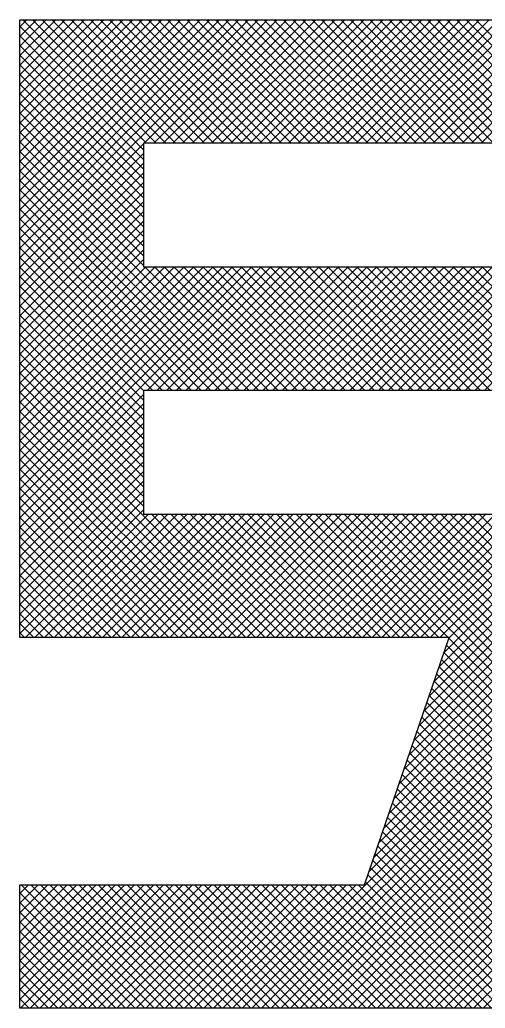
# Model space of a CAD drawing. Extents: x 610887 to 611781, y -400493 to -399849.
# Drawn here: x 611044.63 to 611047.83, y -400438.78 to -400431.99 of the extents above; entities that cross this region are included whole.
import ezdxf

# ---------------------------------------------------------------- set-up
doc = ezdxf.new("R2010")
doc.units = 0
doc.header["$LTSCALE"] = 1000
doc.layers.get('0').update_dxf_attribs({"linetype": 'CONTINUOUS'})
doc.layers.add('9-BOX', color=7, linetype='CONTINUOUS')

# ---------------------------------------------------------------- blocks, each defined once
blk = doc.blocks.new('*X13')
at = {"color": 0}
for p, q in [((237805.665, 346148.2125), (237807.8505, 346150.398)), ((237805.665, 346148.3008), (237807.7622, 346150.398)), ((237805.665, 346148.3892), (237807.6738, 346150.398)), ((237805.665, 346148.4776), (237807.5854, 346150.398)), ((237805.665, 346148.566), (237807.497, 346150.398)), ((237805.665, 346148.6544), (237807.4086, 346150.398)), ((237805.665, 346148.7428), (237807.3202, 346150.398)), ((237805.665, 346148.8312), (237807.2318, 346150.398)), ((237805.665, 346148.9196), (237807.1434, 346150.398)), ((237805.665, 346149.008), (237807.055, 346150.398)), ((237805.665, 346149.0963), (237806.9667, 346150.398)), ((237805.665, 346149.1847), (237806.8783, 346150.398)), ((237805.665, 346149.2731), (237806.7899, 346150.398)), ((237805.665, 346149.3615), (237806.7015, 346150.398)), ((237805.665, 346149.4499), (237806.6131, 346150.398)), ((237805.665, 346149.5383), (237806.5247, 346150.398)), ((237805.665, 346149.6267), (237806.4363, 346150.398)), ((237805.665, 346149.7151), (237806.3479, 346150.398)), ((237805.665, 346149.8035), (237806.2595, 346150.398)), ((237805.665, 346149.8918), (237806.1712, 346150.398)), ((237805.665, 346149.9802), (237806.0828, 346150.398)), ((237805.665, 346150.0686), (237805.9944, 346150.398)), ((237805.665, 346150.157), (237805.906, 346150.398)), ((237805.665, 346150.2454), (237805.8176, 346150.398)), ((237805.665, 346150.3338), (237805.7292, 346150.398)), ((237806.799, 346149.2045), (237805.665, 346150.3385)), ((237806.8279, 346149.264), (237805.6939, 346150.398)), ((237806.9163, 346149.264), (237805.7823, 346150.398)), ((237807.0047, 346149.264), (237805.8707, 346150.398)), ((237807.0931, 346149.264), (237805.9591, 346150.398)), ((237807.1815, 346149.264), (237806.0475, 346150.398)), ((237807.2698, 346149.264), (237806.1358, 346150.398)), ((237807.3582, 346149.264), (237806.2242, 346150.398)), ((237807.4466, 346149.264), (237806.3126, 346150.398)), ((237807.535, 346149.264), (237806.401, 346150.398)), ((237807.6234, 346149.264), (237806.4894, 346150.398)), ((237807.7118, 346149.264), (237806.5778, 346150.398)), ((237807.8002, 346149.264), (237806.6662, 346150.398)), ((237807.8886, 346149.264), (237806.7546, 346150.398)), ((237806.8049, 346149.264), (237807.9389, 346150.398)), ((237807.977, 346149.264), (237806.843, 346150.398)), ((237806.8933, 346149.264), (237808.0273, 346150.398)), ((237808.0653, 346149.264), (237806.9313, 346150.398)), ((237806.9817, 346149.264), (237808.1157, 346150.398)), ((237808.1537, 346149.264), (237807.0197, 346150.398)), ((237807.0701, 346149.264), (237808.2041, 346150.398)), ((237808.2421, 346149.264), (237807.1081, 346150.398)), ((237807.1585, 346149.264), (237808.2925, 346150.398)), ((237808.3305, 346149.264), (237807.1965, 346150.398)), ((237807.2469, 346149.264), (237808.3809, 346150.398)), ((237808.4189, 346149.264), (237807.2849, 346150.398)), ((237807.3353, 346149.264), (237808.4693, 346150.398)), ((237808.5073, 346149.264), (237807.3733, 346150.398)), ((237807.4236, 346149.264), (237808.5576, 346150.398)), ((237808.5957, 346149.264), (237807.4617, 346150.398)), ((237807.512, 346149.264), (237808.646, 346150.398)), ((237808.6841, 346149.264), (237807.5501, 346150.398)), ((237807.6004, 346149.264), (237808.7344, 346150.398)), ((237808.7724, 346149.264), (237807.6384, 346150.398)), ((237807.6888, 346149.264), (237808.8228, 346150.398)), ((237808.8608, 346149.264), (237807.7268, 346150.398)), ((237807.7772, 346149.264), (237808.9112, 346150.398)), ((237808.9492, 346149.264), (237807.8152, 346150.398)), ((237807.8656, 346149.264), (237808.9996, 346150.398)), ((237809.0376, 346149.264), (237807.9036, 346150.398)), ((237807.954, 346149.264), (237809.088, 346150.398)), ((237809.126, 346149.264), (237807.992, 346150.398)), ((237808.0424, 346149.264), (237809.1764, 346150.398)), ((237809.2144, 346149.264), (237808.0804, 346150.398)), ((237808.1308, 346149.264), (237809.2648, 346150.398)), ((237809.3028, 346149.264), (237808.1688, 346150.398)), ((237808.2191, 346149.264), (237809.3531, 346150.398)), ((237809.3912, 346149.264), (237808.2572, 346150.398)), ((237808.3075, 346149.264), (237809.4415, 346150.398)), ((237809.4796, 346149.264), (237808.3456, 346150.398)), ((237808.3959, 346149.264), (237809.5299, 346150.398)), ((237809.5679, 346149.264), (237808.4339, 346150.398)), ((237808.4843, 346149.264), (237809.6183, 346150.398)), ((237809.6563, 346149.264), (237808.5223, 346150.398)), ((237808.5727, 346149.264), (237809.7067, 346150.398)), ((237809.7447, 346149.264), (237808.6107, 346150.398)), ((237808.6611, 346149.264), (237809.7951, 346150.398)), ((237809.8331, 346149.264), (237808.6991, 346150.398)), ((237808.7495, 346149.264), (237809.8835, 346150.398)), ((237809.9215, 346149.264), (237808.7875, 346150.398)), ((237808.8379, 346149.264), (237809.9719, 346150.398)), ((237810.0099, 346149.264), (237808.8759, 346150.398)), ((237808.9262, 346149.264), (237810.0602, 346150.398)), ((237810.0983, 346149.264), (237808.9643, 346150.398)), ((237809.0146, 346149.264), (237810.1486, 346150.398)), ((237810.1867, 346149.264), (237809.0527, 346150.398)), ((237809.103, 346149.264), (237810.237, 346150.398)), ((237810.275, 346149.264), (237809.141, 346150.398)), ((237809.1914, 346149.264), (237810.3254, 346150.398)), ((237810.3634, 346149.264), (237809.2294, 346150.398)), ((237809.2798, 346149.264), (237810.4138, 346150.398)), ((237810.4518, 346149.264), (237809.3178, 346150.398)), ((237809.3682, 346149.264), (237810.5022, 346150.398)), ((237810.5402, 346149.264), (237809.4062, 346150.398)), ((237809.4566, 346149.264), (237810.5906, 346150.398)), ((237810.6286, 346149.264), (237809.4946, 346150.398)), ((237809.545, 346149.264), (237810.679, 346150.398)), ((237810.717, 346149.264), (237809.583, 346150.398)), ((237809.6334, 346149.264), (237810.7674, 346150.398)), ((237810.8054, 346149.264), (237809.6714, 346150.398)), ((237809.7217, 346149.264), (237810.8557, 346150.398)), ((237810.8938, 346149.264), (237809.7598, 346150.398)), ((237809.8101, 346149.264), (237810.9441, 346150.398)), ((237810.9822, 346149.264), (237809.8482, 346150.398)), ((237809.8985, 346149.264), (237811.0325, 346150.398)), ((237806.799, 346149.1161), (237805.665, 346150.2501)), ((237806.799, 346149.0277), (237805.665, 346150.1617)), ((237806.799, 346148.9393), (237805.665, 346150.0733)), ((237806.799, 346148.851), (237805.665, 346149.985)), ((237806.799, 346148.7626), (237805.665, 346149.8966)), ((237806.799, 346148.6742), (237805.665, 346149.8082)), ((237806.799, 346148.5858), (237805.665, 346149.7198)), ((237806.799, 346148.4974), (237805.665, 346149.6314)), ((237806.799, 346148.409), (237805.665, 346149.543)), ((237806.799, 346148.3206), (237805.665, 346149.4546)), ((237806.799, 346148.2322), (237805.665, 346149.3662)), ((237806.799, 346148.1439), (237805.665, 346149.2779)), ((237805.665, 346148.1241), (237806.799, 346149.2581)), ((237807.8585, 346146.996), (237805.665, 346149.1895)), ((237805.665, 346148.0357), (237806.799, 346149.1697)), ((237807.7701, 346146.996), (237805.665, 346149.1011)), ((237805.665, 346147.9473), (237806.799, 346149.0813)), ((237807.6817, 346146.996), (237805.665, 346149.0127)), ((237805.665, 346147.8589), (237806.799, 346148.9929)), ((237807.5933, 346146.996), (237805.665, 346148.9243)), ((237805.665, 346147.7705), (237806.799, 346148.9045)), ((237807.5049, 346146.996), (237805.665, 346148.8359)), ((237805.665, 346147.6821), (237806.799, 346148.8161)), ((237807.4165, 346146.996), (237805.665, 346148.7475)), ((237805.665, 346147.5937), (237806.799, 346148.7277)), ((237807.3281, 346146.996), (237805.665, 346148.6591)), ((237805.665, 346147.5054), (237806.799, 346148.6394)), ((237807.2397, 346146.996), (237805.665, 346148.5707)), ((237805.665, 346147.417), (237806.799, 346148.551)), ((237807.1514, 346146.996), (237805.665, 346148.4824)), ((237805.665, 346147.3286), (237806.799, 346148.4626)), ((237807.063, 346146.996), (237805.665, 346148.394)), ((237805.665, 346147.2402), (237806.799, 346148.3742)), ((237806.9746, 346146.996), (237805.665, 346148.3056)), ((237805.665, 346147.1518), (237806.799, 346148.2858)), ((237806.8862, 346146.996), (237805.665, 346148.2172)), ((237805.665, 346147.0634), (237806.799, 346148.1974)), ((237805.665, 346145.9144), (237807.8806, 346148.13)), ((237805.665, 346146.0028), (237807.7922, 346148.13)), ((237805.665, 346146.0911), (237807.7039, 346148.13)), ((237805.665, 346146.1795), (237807.6155, 346148.13)), ((237805.665, 346146.2679), (237807.5271, 346148.13)), ((237805.665, 346146.3563), (237807.4387, 346148.13)), ((237805.665, 346146.4447), (237807.3503, 346148.13)), ((237805.665, 346146.5331), (237807.2619, 346148.13)), ((237805.665, 346146.6215), (237807.1735, 346148.13)), ((237805.665, 346146.7099), (237807.0851, 346148.13)), ((237805.665, 346146.7982), (237806.9968, 346148.13)), ((237805.665, 346146.8866), (237806.9084, 346148.13)), ((237805.665, 346146.975), (237806.82, 346148.13)), ((237806.799, 346146.9948), (237805.665, 346148.1288)), ((237807.9469, 346146.996), (237806.8129, 346148.13)), ((237806.835, 346146.996), (237807.969, 346148.13)), ((237808.0352, 346146.996), (237806.9012, 346148.13)), ((237806.9234, 346146.996), (237808.0574, 346148.13)), ((237808.1236, 346146.996), (237806.9896, 346148.13)), ((237807.0118, 346146.996), (237808.1458, 346148.13)), ((237808.212, 346146.996), (237807.078, 346148.13)), ((237807.1002, 346146.996), (237808.2342, 346148.13)), ((237808.3004, 346146.996), (237807.1664, 346148.13)), ((237807.1886, 346146.996), (237808.3226, 346148.13)), ((237808.3888, 346146.996), (237807.2548, 346148.13)), ((237807.277, 346146.996), (237808.411, 346148.13)), ((237808.4772, 346146.996), (237807.3432, 346148.13)), ((237807.3654, 346146.996), (237808.4994, 346148.13)), ((237808.5656, 346146.996), (237807.4316, 346148.13)), ((237807.4537, 346146.996), (237808.5877, 346148.13)), ((237808.654, 346146.996), (237807.52, 346148.13)), ((237807.5421, 346146.996), (237808.6761, 346148.13)), ((237808.7423, 346146.996), (237807.6083, 346148.13)), ((237807.6305, 346146.996), (237808.7645, 346148.13)), ((237808.8307, 346146.996), (237807.6967, 346148.13)), ((237807.7189, 346146.996), (237808.8529, 346148.13)), ((237808.9191, 346146.996), (237807.7851, 346148.13)), ((237807.8073, 346146.996), (237808.9413, 346148.13)), ((237809.0075, 346146.996), (237807.8735, 346148.13)), ((237807.8957, 346146.996), (237809.0297, 346148.13)), ((237809.0959, 346146.996), (237807.9619, 346148.13)), ((237807.9841, 346146.996), (237809.1181, 346148.13)), ((237809.1843, 346146.996), (237808.0503, 346148.13)), ((237808.0725, 346146.996), (237809.2065, 346148.13)), ((237809.2727, 346146.996), (237808.1387, 346148.13)), ((237808.1609, 346146.996), (237809.2949, 346148.13)), ((237809.3611, 346146.996), (237808.2271, 346148.13)), ((237808.2492, 346146.996), (237809.3832, 346148.13)), ((237809.4495, 346146.996), (237808.3155, 346148.13)), ((237808.3376, 346146.996), (237809.4716, 346148.13)), ((237809.5378, 346146.996), (237808.4038, 346148.13)), ((237808.426, 346146.996), (237809.56, 346148.13)), ((237809.6262, 346146.996), (237808.4922, 346148.13)), ((237808.5144, 346146.996), (237809.6484, 346148.13)), ((237809.7146, 346146.996), (237808.5806, 346148.13)), ((237808.6028, 346146.996), (237809.7368, 346148.13)), ((237809.803, 346146.996), (237808.669, 346148.13)), ((237808.6912, 346146.996), (237809.8252, 346148.13)), ((237809.8914, 346146.996), (237808.7574, 346148.13)), ((237808.7796, 346146.996), (237809.9136, 346148.13)), ((237809.9798, 346146.996), (237808.8458, 346148.13)), ((237808.868, 346146.996), (237810.002, 346148.13)), ((237810.0682, 346146.996), (237808.9342, 346148.13)), ((237808.9563, 346146.996), (237810.0903, 346148.13)), ((237810.1566, 346146.996), (237809.0226, 346148.13)), ((237809.0447, 346146.996), (237810.1787, 346148.13)), ((237810.245, 346146.996), (237809.111, 346148.13)), ((237809.1331, 346146.996), (237810.2671, 346148.13)), ((237810.3333, 346146.996), (237809.1993, 346148.13)), ((237809.2215, 346146.996), (237810.3555, 346148.13)), ((237810.4217, 346146.996), (237809.2877, 346148.13)), ((237809.3099, 346146.996), (237810.4439, 346148.13)), ((237810.5101, 346146.996), (237809.3761, 346148.13)), ((237809.3983, 346146.996), (237810.5323, 346148.13)), ((237810.5985, 346146.996), (237809.4645, 346148.13)), ((237809.4867, 346146.996), (237810.6207, 346148.13)), ((237810.6869, 346146.996), (237809.5529, 346148.13)), ((237809.5751, 346146.996), (237810.7091, 346148.13)), ((237810.7753, 346146.996), (237809.6413, 346148.13)), ((237809.6635, 346146.996), (237810.7975, 346148.13)), ((237810.8637, 346146.996), (237809.7297, 346148.13)), ((237809.7518, 346146.996), (237810.8858, 346148.13)), ((237810.9521, 346146.996), (237809.8181, 346148.13)), ((237809.8402, 346146.996), (237810.9742, 346148.13)), ((237811.0404, 346146.996), (237809.9064, 346148.13)), ((237809.9286, 346146.996), (237811.0626, 346148.13)), ((237806.799, 346146.9064), (237805.665, 346148.0404)), ((237806.799, 346146.818), (237805.665, 346147.952)), ((237806.799, 346146.7296), (237805.665, 346147.8636)), ((237806.799, 346146.6413), (237805.665, 346147.7753)), ((237806.799, 346146.5529), (237805.665, 346147.6869)), ((237806.799, 346146.4645), (237805.665, 346147.5985)), ((237806.799, 346146.3761), (237805.665, 346147.5101)), ((237806.799, 346146.2877), (237805.665, 346147.4217)), ((237806.799, 346146.1993), (237805.665, 346147.3333)), ((237806.799, 346146.1109), (237805.665, 346147.2449)), ((237806.799, 346146.0225), (237805.665, 346147.1565)), ((237806.799, 346145.9341), (237805.665, 346147.0681)), ((237807.9168, 346144.728), (237805.665, 346146.9798)), ((237805.665, 346145.826), (237806.799, 346146.96)), ((237807.8284, 346144.728), (237805.665, 346146.8914)), ((237805.665, 346145.7376), (237806.799, 346146.8716)), ((237807.74, 346144.728), (237805.665, 346146.803)), ((237805.665, 346145.6492), (237806.799, 346146.7832)), ((237807.6516, 346144.728), (237805.665, 346146.7146)), ((237805.665, 346145.5608), (237806.799, 346146.6948)), ((237807.5632, 346144.728), (237805.665, 346146.6262)), ((237805.665, 346145.4724), (237806.799, 346146.6064)), ((237807.4748, 346144.728), (237805.665, 346146.5378)), ((237805.665, 346145.384), (237806.799, 346146.518)), ((237807.3864, 346144.728), (237805.665, 346146.4494)), ((237805.665, 346145.2956), (237806.799, 346146.4296)), ((237807.298, 346144.728), (237805.665, 346146.361)), ((237805.665, 346145.2073), (237806.799, 346146.3413)), ((237807.2097, 346144.728), (237805.665, 346146.2727)), ((237805.665, 346145.1189), (237806.799, 346146.2529)), ((237807.1213, 346144.728), (237805.665, 346146.1843)), ((237805.665, 346145.0305), (237806.799, 346146.1645)), ((237807.0329, 346144.728), (237805.665, 346146.0959)), ((237805.665, 346144.9421), (237806.799, 346146.0761)), ((237806.9445, 346144.728), (237805.665, 346146.0075)), ((237805.665, 346144.8537), (237806.799, 346145.9877)), ((237806.8561, 346144.728), (237805.665, 346145.9191)), ((237805.665, 346144.7653), (237806.799, 346145.8993)), ((237806.7677, 346144.728), (237805.665, 346145.8307)), ((237805.7161, 346144.728), (237806.8501, 346145.862)), ((237805.8045, 346144.728), (237806.9385, 346145.862)), ((237805.8929, 346144.728), (237807.0269, 346145.862)), ((237805.9812, 346144.728), (237807.1152, 346145.862)), ((237806.0696, 346144.728), (237807.2036, 346145.862)), ((237806.158, 346144.728), (237807.292, 346145.862)), ((237806.2464, 346144.728), (237807.3804, 346145.862)), ((237806.3348, 346144.728), (237807.4688, 346145.862)), ((237806.4232, 346144.728), (237807.5572, 346145.862)), ((237806.5116, 346144.728), (237807.6456, 346145.862)), ((237806.6, 346144.728), (237807.734, 346145.862)), ((237806.6883, 346144.728), (237807.8223, 346145.862)), ((237806.7767, 346144.728), (237807.9107, 346145.862)), ((237806.8651, 346144.728), (237807.9991, 346145.862)), ((237808.0051, 346144.728), (237806.8711, 346145.862)), ((237806.9535, 346144.728), (237808.0875, 346145.862)), ((237808.0935, 346144.728), (237806.9595, 346145.862)), ((237807.0419, 346144.728), (237808.1759, 346145.862)), ((237808.1819, 346144.728), (237807.0479, 346145.862)), ((237807.1303, 346144.728), (237808.2643, 346145.862)), ((237808.2703, 346144.728), (237807.1363, 346145.862)), ((237807.2187, 346144.728), (237808.3527, 346145.862)), ((237808.3587, 346144.728), (237807.2247, 346145.862)), ((237807.3071, 346144.728), (237808.4411, 346145.862)), ((237808.4471, 346144.728), (237807.3131, 346145.862)), ((237807.3955, 346144.728), (237808.5295, 346145.862)), ((237808.5355, 346144.728), (237807.4015, 346145.862)), ((237807.4838, 346144.728), (237808.6178, 346145.862)), ((237808.6239, 346144.728), (237807.4899, 346145.862)), ((237807.5722, 346144.728), (237808.7062, 346145.862)), ((237808.7123, 346144.728), (237807.5783, 346145.862)), ((237807.6606, 346144.728), (237808.7946, 346145.862)), ((237808.8006, 346144.728), (237807.6666, 346145.862)), ((237807.749, 346144.728), (237808.883, 346145.862)), ((237808.889, 346144.728), (237807.755, 346145.862)), ((237807.8374, 346144.728), (237808.9714, 346145.862)), ((237808.9774, 346144.728), (237807.8434, 346145.862)), ((237807.9258, 346144.728), (237809.0598, 346145.862)), ((237809.0658, 346144.728), (237807.9318, 346145.862)), ((237808.0142, 346144.728), (237809.1482, 346145.862)), ((237809.1542, 346144.728), (237808.0202, 346145.862)), ((237808.1026, 346144.728), (237809.2366, 346145.862)), ((237809.2426, 346144.728), (237808.1086, 346145.862)), ((237808.1909, 346144.728), (237809.3249, 346145.862)), ((237809.331, 346144.728), (237808.197, 346145.862)), ((237808.2793, 346144.728), (237809.4133, 346145.862)), ((237809.4194, 346144.728), (237808.2854, 346145.862)), ((237808.3677, 346144.728), (237809.5017, 346145.862)), ((237809.5077, 346144.728), (237808.3737, 346145.862)), ((237808.4561, 346144.728), (237809.5901, 346145.862)), ((237809.5961, 346144.728), (237808.4621, 346145.862)), ((237808.5445, 346144.728), (237809.6785, 346145.862)), ((237810.5159, 346143.8966), (237808.5505, 346145.862)), ((237808.6329, 346144.728), (237809.7669, 346145.862)), ((237810.5384, 346143.9625), (237808.6389, 346145.862)), ((237808.7213, 346144.728), (237809.8553, 346145.862)), ((237810.5609, 346144.0284), (237808.7273, 346145.862)), ((237808.8097, 346144.728), (237809.9437, 346145.862)), ((237810.5834, 346144.0942), (237808.8157, 346145.862)), ((237808.8981, 346144.728), (237810.0321, 346145.862)), ((237810.606, 346144.1601), (237808.9041, 346145.862)), ((237808.9864, 346144.728), (237810.1204, 346145.862)), ((237810.6285, 346144.226), (237808.9925, 346145.862)), ((237809.0051, 346142.9789), (237811.8882, 346145.862)), ((237809.0509, 346143.113), (237811.7998, 346145.862)), ((237809.0748, 346144.728), (237810.2088, 346145.862)), ((237810.651, 346144.2919), (237809.0809, 346145.862)), ((237809.0967, 346143.2472), (237811.7114, 346145.862)), ((237809.1424, 346143.3814), (237811.623, 346145.862)), ((237809.1632, 346144.728), (237810.2972, 346145.862)), ((237810.6735, 346144.3578), (237809.1692, 346145.862)), ((237809.1882, 346143.5156), (237811.5347, 346145.862)), ((237809.234, 346143.6498), (237811.4463, 346145.862)), ((237809.2516, 346144.728), (237810.3856, 346145.862)), ((237810.696, 346144.4236), (237809.2576, 346145.862)), ((237809.2798, 346143.7839), (237811.3579, 346145.862)), ((237809.3256, 346143.9181), (237811.2695, 346145.862)), ((237809.34, 346144.728), (237810.474, 346145.862)), ((237810.7185, 346144.4895), (237809.346, 346145.862)), ((237809.3714, 346144.0523), (237811.1811, 346145.862)), ((237809.4172, 346144.1865), (237811.0927, 346145.862)), ((237809.4284, 346144.728), (237810.5624, 346145.862)), ((237810.741, 346144.5554), (237809.4344, 346145.862)), ((237809.463, 346144.3207), (237811.0043, 346145.862)), ((237809.5088, 346144.4548), (237810.9159, 346145.862)), ((237809.5168, 346144.728), (237810.6508, 346145.862)), ((237810.7635, 346144.6213), (237809.5228, 346145.862)), ((237809.5546, 346144.589), (237810.8275, 346145.862)), ((237809.6004, 346144.7232), (237810.7392, 346145.862)), ((237810.786, 346144.6871), (237809.6112, 346145.862)), ((237810.8336, 346144.728), (237809.6996, 346145.862)), ((237810.922, 346144.728), (237809.788, 346145.862)), ((237811.0103, 346144.728), (237809.8763, 346145.862)), ((237806.6793, 346144.728), (237805.665, 346145.7423)), ((237806.5909, 346144.728), (237805.665, 346145.6539)), ((237806.5025, 346144.728), (237805.665, 346145.5655)), ((237806.4142, 346144.728), (237805.665, 346145.4772)), ((237806.3258, 346144.728), (237805.665, 346145.3888)), ((237806.2374, 346144.728), (237805.665, 346145.3004)), ((237806.149, 346144.728), (237805.665, 346145.212)), ((237806.0606, 346144.728), (237805.665, 346145.1236)), ((237805.9722, 346144.728), (237805.665, 346145.0352)), ((237805.8838, 346144.728), (237805.665, 346144.9468)), ((237805.7954, 346144.728), (237805.665, 346144.8584)), ((237805.707, 346144.728), (237805.665, 346144.77)), ((237810.4934, 346143.8307), (237809.6005, 346144.7236)), ((237808.9593, 346142.8447), (237810.7779, 346144.6633)), ((237810.4709, 346143.7649), (237809.578, 346144.6577)), ((237808.9135, 346142.7105), (237810.732, 346144.529)), ((237810.4259, 346143.6331), (237809.533, 346144.5259)), ((237810.4484, 346143.699), (237809.5555, 346144.5918)), ((237810.4034, 346143.5672), (237809.5106, 346144.46)), ((237808.8677, 346142.5763), (237810.6861, 346144.3948)), ((237810.3808, 346143.5014), (237809.4881, 346144.3941)), ((237807.7058, 346141.326), (237810.6402, 346144.2605)), ((237810.3358, 346143.3696), (237809.4431, 346144.2623)), ((237810.3583, 346143.4355), (237809.4656, 346144.3282)), ((237810.3133, 346143.3037), (237809.4206, 346144.1964)), ((237807.7942, 346141.326), (237810.5944, 346144.1262)), ((237810.2908, 346143.2378), (237809.3981, 346144.1305)), ((237807.8825, 346141.326), (237810.5485, 346143.9919)), ((237810.2458, 346143.1061), (237809.3531, 346143.9987)), ((237810.2683, 346143.172), (237809.3756, 346144.0646)), ((237810.2233, 346143.0402), (237809.3306, 346143.9328)), ((237807.9709, 346141.326), (237810.5026, 346143.8577)), ((237810.1782, 346142.9085), (237809.2857, 346143.801)), ((237810.2008, 346142.9743), (237809.3081, 346143.8669)), ((237808.0593, 346141.326), (237810.4567, 346143.7234)), ((237810.1557, 346142.8426), (237809.2632, 346143.7351)), ((237810.1332, 346142.7767), (237809.2407, 346143.6692)), ((237808.1477, 346141.326), (237810.4108, 346143.5891)), ((237810.0882, 346142.6449), (237809.1957, 346143.5374)), ((237810.1107, 346142.7108), (237809.2182, 346143.6033)), ((237808.2361, 346141.326), (237810.365, 346143.4549)), ((237810.0657, 346142.5791), (237809.1732, 346143.4715)), ((237811.142, 346141.326), (237809.1282, 346143.3397)), ((237810.0432, 346142.5132), (237809.1507, 346143.4056)), ((237808.3245, 346141.326), (237810.3191, 346143.3206)), ((237811.0536, 346141.326), (237809.1057, 346143.2739)), ((237808.4129, 346141.326), (237810.2732, 346143.1863)), ((237810.9652, 346141.326), (237809.0833, 346143.208)), ((237810.7884, 346141.326), (237809.0383, 346143.0762)), ((237810.8768, 346141.326), (237809.0608, 346143.1421)), ((237808.5013, 346141.326), (237810.2273, 346143.0521)), ((237810.7, 346141.326), (237809.0158, 346143.0103)), ((237808.5896, 346141.326), (237810.1814, 346142.9178)), ((237810.6117, 346141.326), (237808.9933, 346142.9444)), ((237810.4349, 346141.326), (237808.9483, 346142.8126)), ((237810.5233, 346141.326), (237808.9708, 346142.8785)), ((237808.678, 346141.326), (237810.1355, 346142.7835)), ((237810.3465, 346141.326), (237808.9258, 346142.7467)), ((237808.7664, 346141.326), (237810.0897, 346142.6492)), ((237810.1697, 346141.326), (237808.8808, 346142.6149)), ((237810.2581, 346141.326), (237808.9033, 346142.6808)), ((237810.0813, 346141.326), (237808.8584, 346142.549)), ((237805.665, 346141.4066), (237806.7184, 346142.46)), ((237805.665, 346141.4949), (237806.6301, 346142.46)), ((237805.665, 346141.5833), (237806.5417, 346142.46)), ((237805.665, 346141.6717), (237806.4533, 346142.46)), ((237805.665, 346141.7601), (237806.3649, 346142.46)), ((237805.665, 346141.8485), (237806.2765, 346142.46)), ((237805.665, 346141.9369), (237806.1881, 346142.46)), ((237805.665, 346142.0253), (237806.0997, 346142.46)), ((237805.665, 346142.1137), (237806.0113, 346142.46)), ((237805.665, 346142.2021), (237805.9229, 346142.46)), ((237805.665, 346142.2904), (237805.8346, 346142.46)), ((237805.665, 346142.3788), (237805.7462, 346142.46)), ((237805.6728, 346141.326), (237806.8068, 346142.46)), ((237806.811, 346141.326), (237805.677, 346142.46)), ((237805.7612, 346141.326), (237806.8952, 346142.46)), ((237806.8993, 346141.326), (237805.7653, 346142.46)), ((237805.8496, 346141.326), (237806.9836, 346142.46)), ((237806.9877, 346141.326), (237805.8537, 346142.46)), ((237805.938, 346141.326), (237807.072, 346142.46)), ((237807.0761, 346141.326), (237805.9421, 346142.46)), ((237806.0264, 346141.326), (237807.1604, 346142.46)), ((237807.1645, 346141.326), (237806.0305, 346142.46)), ((237806.1148, 346141.326), (237807.2488, 346142.46)), ((237807.2529, 346141.326), (237806.1189, 346142.46)), ((237806.2032, 346141.326), (237807.3372, 346142.46)), ((237807.3413, 346141.326), (237806.2073, 346142.46)), ((237806.2915, 346141.326), (237807.4255, 346142.46)), ((237807.4297, 346141.326), (237806.2957, 346142.46)), ((237806.3799, 346141.326), (237807.5139, 346142.46)), ((237807.5181, 346141.326), (237806.3841, 346142.46)), ((237806.4683, 346141.326), (237807.6023, 346142.46)), ((237807.6064, 346141.326), (237806.4724, 346142.46)), ((237806.5567, 346141.326), (237807.6907, 346142.46)), ((237807.6948, 346141.326), (237806.5608, 346142.46)), ((237806.6451, 346141.326), (237807.7791, 346142.46)), ((237807.7832, 346141.326), (237806.6492, 346142.46)), ((237806.7335, 346141.326), (237807.8675, 346142.46)), ((237807.8716, 346141.326), (237806.7376, 346142.46)), ((237806.8219, 346141.326), (237807.9559, 346142.46)), ((237807.96, 346141.326), (237806.826, 346142.46)), ((237806.9103, 346141.326), (237808.0443, 346142.46)), ((237808.0484, 346141.326), (237806.9144, 346142.46)), ((237806.9987, 346141.326), (237808.1327, 346142.46)), ((237808.1368, 346141.326), (237807.0028, 346142.46)), ((237807.087, 346141.326), (237808.221, 346142.46)), ((237808.2252, 346141.326), (237807.0912, 346142.46)), ((237807.1754, 346141.326), (237808.3094, 346142.46)), ((237808.3136, 346141.326), (237807.1796, 346142.46)), ((237807.2638, 346141.326), (237808.3978, 346142.46)), ((237808.4019, 346141.326), (237807.2679, 346142.46)), ((237807.3522, 346141.326), (237808.4862, 346142.46)), ((237808.4903, 346141.326), (237807.3563, 346142.46)), ((237807.4406, 346141.326), (237808.5746, 346142.46)), ((237808.5787, 346141.326), (237807.4447, 346142.46)), ((237807.529, 346141.326), (237808.663, 346142.46)), ((237808.6671, 346141.326), (237807.5331, 346142.46)), ((237807.6174, 346141.326), (237808.7514, 346142.46)), ((237808.7555, 346141.326), (237807.6215, 346142.46)), ((237808.8439, 346141.326), (237807.7099, 346142.46)), ((237808.9323, 346141.326), (237807.7983, 346142.46)), ((237809.0207, 346141.326), (237807.8867, 346142.46)), ((237809.109, 346141.326), (237807.975, 346142.46)), ((237809.1974, 346141.326), (237808.0634, 346142.46)), ((237809.2858, 346141.326), (237808.1518, 346142.46)), ((237809.3742, 346141.326), (237808.2402, 346142.46)), ((237809.4626, 346141.326), (237808.3286, 346142.46)), ((237809.551, 346141.326), (237808.417, 346142.46)), ((237809.6394, 346141.326), (237808.5054, 346142.46)), ((237809.7278, 346141.326), (237808.5938, 346142.46)), ((237809.8162, 346141.326), (237808.6822, 346142.46)), ((237809.9045, 346141.326), (237808.7705, 346142.46)), ((237809.9929, 346141.326), (237808.8359, 346142.4831)), ((237808.8548, 346141.326), (237810.0438, 346142.515)), ((237808.9432, 346141.326), (237810.0772, 346142.46)), ((237809.0316, 346141.326), (237810.1656, 346142.46)), ((237809.12, 346141.326), (237810.254, 346142.46)), ((237809.2084, 346141.326), (237810.3424, 346142.46)), ((237809.2968, 346141.326), (237810.4308, 346142.46)), ((237809.3851, 346141.326), (237810.5191, 346142.46)), ((237809.4735, 346141.326), (237810.6075, 346142.46)), ((237809.5619, 346141.326), (237810.6959, 346142.46)), ((237809.6503, 346141.326), (237810.7843, 346142.46)), ((237809.7387, 346141.326), (237810.8727, 346142.46)), ((237809.8271, 346141.326), (237810.9611, 346142.46)), ((237809.9155, 346141.326), (237811.0495, 346142.46)), ((237806.7226, 346141.326), (237805.665, 346142.3836)), ((237806.6342, 346141.326), (237805.665, 346142.2952)), ((237806.5458, 346141.326), (237805.665, 346142.2068)), ((237806.4574, 346141.326), (237805.665, 346142.1184)), ((237806.369, 346141.326), (237805.665, 346142.03)), ((237806.2806, 346141.326), (237805.665, 346141.9416)), ((237806.1922, 346141.326), (237805.665, 346141.8532)), ((237806.1038, 346141.326), (237805.665, 346141.7648)), ((237806.0155, 346141.326), (237805.665, 346141.6765)), ((237805.9271, 346141.326), (237805.665, 346141.5881)), ((237805.8387, 346141.326), (237805.665, 346141.4997)), ((237805.7503, 346141.326), (237805.665, 346141.4113))]:
    blk.add_line(p, q, dxfattribs=at)
blk = doc.blocks.new('*X3')
at = {"color": 0}
for p, q in [((237805.665, 346148.2125), (237807.8505, 346150.398)), ((237805.665, 346148.3008), (237807.7622, 346150.398)), ((237805.665, 346148.3892), (237807.6738, 346150.398)), ((237805.665, 346148.4776), (237807.5854, 346150.398)), ((237805.665, 346148.566), (237807.497, 346150.398)), ((237805.665, 346148.6544), (237807.4086, 346150.398)), ((237805.665, 346148.7428), (237807.3202, 346150.398)), ((237805.665, 346148.8312), (237807.2318, 346150.398)), ((237805.665, 346148.9196), (237807.1434, 346150.398)), ((237805.665, 346149.008), (237807.055, 346150.398)), ((237805.665, 346149.0963), (237806.9667, 346150.398)), ((237805.665, 346149.1847), (237806.8783, 346150.398)), ((237805.665, 346149.2731), (237806.7899, 346150.398)), ((237805.665, 346149.3615), (237806.7015, 346150.398)), ((237805.665, 346149.4499), (237806.6131, 346150.398)), ((237805.665, 346149.5383), (237806.5247, 346150.398)), ((237805.665, 346149.6267), (237806.4363, 346150.398)), ((237805.665, 346149.7151), (237806.3479, 346150.398)), ((237805.665, 346149.8035), (237806.2595, 346150.398)), ((237805.665, 346149.8918), (237806.1712, 346150.398)), ((237805.665, 346149.9802), (237806.0828, 346150.398)), ((237805.665, 346150.0686), (237805.9944, 346150.398)), ((237805.665, 346150.157), (237805.906, 346150.398)), ((237805.665, 346150.2454), (237805.8176, 346150.398)), ((237805.665, 346150.3338), (237805.7292, 346150.398)), ((237806.799, 346149.2045), (237805.665, 346150.3385)), ((237806.8279, 346149.264), (237805.6939, 346150.398)), ((237806.9163, 346149.264), (237805.7823, 346150.398)), ((237807.0047, 346149.264), (237805.8707, 346150.398)), ((237807.0931, 346149.264), (237805.9591, 346150.398)), ((237807.1815, 346149.264), (237806.0475, 346150.398)), ((237807.2698, 346149.264), (237806.1358, 346150.398)), ((237807.3582, 346149.264), (237806.2242, 346150.398)), ((237807.4466, 346149.264), (237806.3126, 346150.398)), ((237807.535, 346149.264), (237806.401, 346150.398)), ((237807.6234, 346149.264), (237806.4894, 346150.398)), ((237807.7118, 346149.264), (237806.5778, 346150.398)), ((237807.8002, 346149.264), (237806.6662, 346150.398)), ((237807.8886, 346149.264), (237806.7546, 346150.398)), ((237806.8049, 346149.264), (237807.9389, 346150.398)), ((237807.977, 346149.264), (237806.843, 346150.398)), ((237806.8933, 346149.264), (237808.0273, 346150.398)), ((237808.0653, 346149.264), (237806.9313, 346150.398)), ((237806.9817, 346149.264), (237808.1157, 346150.398)), ((237808.1537, 346149.264), (237807.0197, 346150.398)), ((237807.0701, 346149.264), (237808.2041, 346150.398)), ((237808.2421, 346149.264), (237807.1081, 346150.398)), ((237807.1585, 346149.264), (237808.2925, 346150.398)), ((237808.3305, 346149.264), (237807.1965, 346150.398)), ((237807.2469, 346149.264), (237808.3809, 346150.398)), ((237808.4189, 346149.264), (237807.2849, 346150.398)), ((237807.3353, 346149.264), (237808.4693, 346150.398)), ((237808.5073, 346149.264), (237807.3733, 346150.398)), ((237807.4236, 346149.264), (237808.5576, 346150.398)), ((237808.5957, 346149.264), (237807.4617, 346150.398)), ((237807.512, 346149.264), (237808.646, 346150.398)), ((237808.6841, 346149.264), (237807.5501, 346150.398)), ((237807.6004, 346149.264), (237808.7344, 346150.398)), ((237808.7724, 346149.264), (237807.6384, 346150.398)), ((237807.6888, 346149.264), (237808.8228, 346150.398)), ((237808.8608, 346149.264), (237807.7268, 346150.398)), ((237807.7772, 346149.264), (237808.9112, 346150.398)), ((237808.9492, 346149.264), (237807.8152, 346150.398)), ((237807.8656, 346149.264), (237808.9996, 346150.398)), ((237809.0376, 346149.264), (237807.9036, 346150.398)), ((237807.954, 346149.264), (237809.088, 346150.398)), ((237809.126, 346149.264), (237807.992, 346150.398)), ((237808.0424, 346149.264), (237809.1764, 346150.398)), ((237809.2144, 346149.264), (237808.0804, 346150.398)), ((237808.1308, 346149.264), (237809.2648, 346150.398)), ((237809.3028, 346149.264), (237808.1688, 346150.398)), ((237808.2191, 346149.264), (237809.3531, 346150.398)), ((237809.3912, 346149.264), (237808.2572, 346150.398)), ((237808.3075, 346149.264), (237809.4415, 346150.398)), ((237809.4796, 346149.264), (237808.3456, 346150.398)), ((237808.3959, 346149.264), (237809.5299, 346150.398)), ((237809.5679, 346149.264), (237808.4339, 346150.398)), ((237808.4843, 346149.264), (237809.6183, 346150.398)), ((237809.6563, 346149.264), (237808.5223, 346150.398)), ((237808.5727, 346149.264), (237809.7067, 346150.398)), ((237809.7447, 346149.264), (237808.6107, 346150.398)), ((237808.6611, 346149.264), (237809.7951, 346150.398)), ((237809.8331, 346149.264), (237808.6991, 346150.398)), ((237808.7495, 346149.264), (237809.8835, 346150.398)), ((237809.9215, 346149.264), (237808.7875, 346150.398)), ((237808.8379, 346149.264), (237809.9719, 346150.398)), ((237810.0099, 346149.264), (237808.8759, 346150.398)), ((237808.9262, 346149.264), (237810.0602, 346150.398)), ((237810.0983, 346149.264), (237808.9643, 346150.398)), ((237809.0146, 346149.264), (237810.1486, 346150.398)), ((237810.1867, 346149.264), (237809.0527, 346150.398)), ((237809.103, 346149.264), (237810.237, 346150.398)), ((237810.275, 346149.264), (237809.141, 346150.398)), ((237809.1914, 346149.264), (237810.3254, 346150.398)), ((237810.3634, 346149.264), (237809.2294, 346150.398)), ((237809.2798, 346149.264), (237810.4138, 346150.398)), ((237810.4518, 346149.264), (237809.3178, 346150.398)), ((237809.3682, 346149.264), (237810.5022, 346150.398)), ((237810.5402, 346149.264), (237809.4062, 346150.398)), ((237809.4566, 346149.264), (237810.5906, 346150.398)), ((237810.6286, 346149.264), (237809.4946, 346150.398)), ((237809.545, 346149.264), (237810.679, 346150.398)), ((237810.717, 346149.264), (237809.583, 346150.398)), ((237809.6334, 346149.264), (237810.7674, 346150.398)), ((237810.8054, 346149.264), (237809.6714, 346150.398)), ((237809.7217, 346149.264), (237810.8557, 346150.398)), ((237810.8938, 346149.264), (237809.7598, 346150.398)), ((237809.8101, 346149.264), (237810.9441, 346150.398)), ((237810.9822, 346149.264), (237809.8482, 346150.398)), ((237809.8985, 346149.264), (237811.0325, 346150.398)), ((237806.799, 346149.1161), (237805.665, 346150.2501)), ((237806.799, 346149.0277), (237805.665, 346150.1617)), ((237806.799, 346148.9393), (237805.665, 346150.0733)), ((237806.799, 346148.851), (237805.665, 346149.985)), ((237806.799, 346148.7626), (237805.665, 346149.8966)), ((237806.799, 346148.6742), (237805.665, 346149.8082)), ((237806.799, 346148.5858), (237805.665, 346149.7198)), ((237806.799, 346148.4974), (237805.665, 346149.6314)), ((237806.799, 346148.409), (237805.665, 346149.543)), ((237806.799, 346148.3206), (237805.665, 346149.4546)), ((237806.799, 346148.2322), (237805.665, 346149.3662)), ((237806.799, 346148.1439), (237805.665, 346149.2779)), ((237805.665, 346148.1241), (237806.799, 346149.2581)), ((237807.8585, 346146.996), (237805.665, 346149.1895)), ((237805.665, 346148.0357), (237806.799, 346149.1697)), ((237807.7701, 346146.996), (237805.665, 346149.1011)), ((237805.665, 346147.9473), (237806.799, 346149.0813)), ((237807.6817, 346146.996), (237805.665, 346149.0127)), ((237805.665, 346147.8589), (237806.799, 346148.9929)), ((237807.5933, 346146.996), (237805.665, 346148.9243)), ((237805.665, 346147.7705), (237806.799, 346148.9045)), ((237807.5049, 346146.996), (237805.665, 346148.8359)), ((237805.665, 346147.6821), (237806.799, 346148.8161)), ((237807.4165, 346146.996), (237805.665, 346148.7475)), ((237805.665, 346147.5937), (237806.799, 346148.7277)), ((237807.3281, 346146.996), (237805.665, 346148.6591)), ((237805.665, 346147.5054), (237806.799, 346148.6394)), ((237807.2397, 346146.996), (237805.665, 346148.5707)), ((237805.665, 346147.417), (237806.799, 346148.551)), ((237807.1514, 346146.996), (237805.665, 346148.4824)), ((237805.665, 346147.3286), (237806.799, 346148.4626)), ((237807.063, 346146.996), (237805.665, 346148.394)), ((237805.665, 346147.2402), (237806.799, 346148.3742)), ((237806.9746, 346146.996), (237805.665, 346148.3056)), ((237805.665, 346147.1518), (237806.799, 346148.2858)), ((237806.8862, 346146.996), (237805.665, 346148.2172)), ((237805.665, 346147.0634), (237806.799, 346148.1974)), ((237805.665, 346145.9144), (237807.8806, 346148.13)), ((237805.665, 346146.0028), (237807.7922, 346148.13)), ((237805.665, 346146.0911), (237807.7039, 346148.13)), ((237805.665, 346146.1795), (237807.6155, 346148.13)), ((237805.665, 346146.2679), (237807.5271, 346148.13)), ((237805.665, 346146.3563), (237807.4387, 346148.13)), ((237805.665, 346146.4447), (237807.3503, 346148.13)), ((237805.665, 346146.5331), (237807.2619, 346148.13)), ((237805.665, 346146.6215), (237807.1735, 346148.13)), ((237805.665, 346146.7099), (237807.0851, 346148.13)), ((237805.665, 346146.7982), (237806.9968, 346148.13)), ((237805.665, 346146.8866), (237806.9084, 346148.13)), ((237805.665, 346146.975), (237806.82, 346148.13)), ((237806.799, 346146.9948), (237805.665, 346148.1288)), ((237807.9469, 346146.996), (237806.8129, 346148.13)), ((237806.835, 346146.996), (237807.969, 346148.13)), ((237808.0352, 346146.996), (237806.9012, 346148.13)), ((237806.9234, 346146.996), (237808.0574, 346148.13)), ((237808.1236, 346146.996), (237806.9896, 346148.13)), ((237807.0118, 346146.996), (237808.1458, 346148.13)), ((237808.212, 346146.996), (237807.078, 346148.13)), ((237807.1002, 346146.996), (237808.2342, 346148.13)), ((237808.3004, 346146.996), (237807.1664, 346148.13)), ((237807.1886, 346146.996), (237808.3226, 346148.13)), ((237808.3888, 346146.996), (237807.2548, 346148.13)), ((237807.277, 346146.996), (237808.411, 346148.13)), ((237808.4772, 346146.996), (237807.3432, 346148.13)), ((237807.3654, 346146.996), (237808.4994, 346148.13)), ((237808.5656, 346146.996), (237807.4316, 346148.13)), ((237807.4537, 346146.996), (237808.5877, 346148.13)), ((237808.654, 346146.996), (237807.52, 346148.13)), ((237807.5421, 346146.996), (237808.6761, 346148.13)), ((237808.7423, 346146.996), (237807.6083, 346148.13)), ((237807.6305, 346146.996), (237808.7645, 346148.13)), ((237808.8307, 346146.996), (237807.6967, 346148.13)), ((237807.7189, 346146.996), (237808.8529, 346148.13)), ((237808.9191, 346146.996), (237807.7851, 346148.13)), ((237807.8073, 346146.996), (237808.9413, 346148.13)), ((237809.0075, 346146.996), (237807.8735, 346148.13)), ((237807.8957, 346146.996), (237809.0297, 346148.13)), ((237809.0959, 346146.996), (237807.9619, 346148.13)), ((237807.9841, 346146.996), (237809.1181, 346148.13)), ((237809.1843, 346146.996), (237808.0503, 346148.13)), ((237808.0725, 346146.996), (237809.2065, 346148.13)), ((237809.2727, 346146.996), (237808.1387, 346148.13)), ((237808.1609, 346146.996), (237809.2949, 346148.13)), ((237809.3611, 346146.996), (237808.2271, 346148.13)), ((237808.2492, 346146.996), (237809.3832, 346148.13)), ((237809.4495, 346146.996), (237808.3155, 346148.13)), ((237808.3376, 346146.996), (237809.4716, 346148.13)), ((237809.5378, 346146.996), (237808.4038, 346148.13)), ((237808.426, 346146.996), (237809.56, 346148.13)), ((237809.6262, 346146.996), (237808.4922, 346148.13)), ((237808.5144, 346146.996), (237809.6484, 346148.13)), ((237809.7146, 346146.996), (237808.5806, 346148.13)), ((237808.6028, 346146.996), (237809.7368, 346148.13)), ((237809.803, 346146.996), (237808.669, 346148.13)), ((237808.6912, 346146.996), (237809.8252, 346148.13)), ((237809.8914, 346146.996), (237808.7574, 346148.13)), ((237808.7796, 346146.996), (237809.9136, 346148.13)), ((237809.9798, 346146.996), (237808.8458, 346148.13)), ((237808.868, 346146.996), (237810.002, 346148.13)), ((237810.0682, 346146.996), (237808.9342, 346148.13)), ((237808.9563, 346146.996), (237810.0903, 346148.13)), ((237810.1566, 346146.996), (237809.0226, 346148.13)), ((237809.0447, 346146.996), (237810.1787, 346148.13)), ((237810.245, 346146.996), (237809.111, 346148.13)), ((237809.1331, 346146.996), (237810.2671, 346148.13)), ((237810.3333, 346146.996), (237809.1993, 346148.13)), ((237809.2215, 346146.996), (237810.3555, 346148.13)), ((237810.4217, 346146.996), (237809.2877, 346148.13)), ((237809.3099, 346146.996), (237810.4439, 346148.13)), ((237810.5101, 346146.996), (237809.3761, 346148.13)), ((237809.3983, 346146.996), (237810.5323, 346148.13)), ((237810.5985, 346146.996), (237809.4645, 346148.13)), ((237809.4867, 346146.996), (237810.6207, 346148.13)), ((237810.6869, 346146.996), (237809.5529, 346148.13)), ((237809.5751, 346146.996), (237810.7091, 346148.13)), ((237810.7753, 346146.996), (237809.6413, 346148.13)), ((237809.6635, 346146.996), (237810.7975, 346148.13)), ((237810.8637, 346146.996), (237809.7297, 346148.13)), ((237809.7518, 346146.996), (237810.8858, 346148.13)), ((237810.9521, 346146.996), (237809.8181, 346148.13)), ((237809.8402, 346146.996), (237810.9742, 346148.13)), ((237811.0404, 346146.996), (237809.9064, 346148.13)), ((237809.9286, 346146.996), (237811.0626, 346148.13)), ((237806.799, 346146.9064), (237805.665, 346148.0404)), ((237806.799, 346146.818), (237805.665, 346147.952)), ((237806.799, 346146.7296), (237805.665, 346147.8636)), ((237806.799, 346146.6413), (237805.665, 346147.7753)), ((237806.799, 346146.5529), (237805.665, 346147.6869)), ((237806.799, 346146.4645), (237805.665, 346147.5985)), ((237806.799, 346146.3761), (237805.665, 346147.5101)), ((237806.799, 346146.2877), (237805.665, 346147.4217)), ((237806.799, 346146.1993), (237805.665, 346147.3333)), ((237806.799, 346146.1109), (237805.665, 346147.2449)), ((237806.799, 346146.0225), (237805.665, 346147.1565)), ((237806.799, 346145.9341), (237805.665, 346147.0681)), ((237807.9168, 346144.728), (237805.665, 346146.9798)), ((237805.665, 346145.826), (237806.799, 346146.96)), ((237807.8284, 346144.728), (237805.665, 346146.8914)), ((237805.665, 346145.7376), (237806.799, 346146.8716)), ((237807.74, 346144.728), (237805.665, 346146.803)), ((237805.665, 346145.6492), (237806.799, 346146.7832)), ((237807.6516, 346144.728), (237805.665, 346146.7146)), ((237805.665, 346145.5608), (237806.799, 346146.6948)), ((237807.5632, 346144.728), (237805.665, 346146.6262)), ((237805.665, 346145.4724), (237806.799, 346146.6064)), ((237807.4748, 346144.728), (237805.665, 346146.5378)), ((237805.665, 346145.384), (237806.799, 346146.518)), ((237807.3864, 346144.728), (237805.665, 346146.4494)), ((237805.665, 346145.2956), (237806.799, 346146.4296)), ((237807.298, 346144.728), (237805.665, 346146.361)), ((237805.665, 346145.2073), (237806.799, 346146.3413)), ((237807.2097, 346144.728), (237805.665, 346146.2727)), ((237805.665, 346145.1189), (237806.799, 346146.2529)), ((237807.1213, 346144.728), (237805.665, 346146.1843)), ((237805.665, 346145.0305), (237806.799, 346146.1645)), ((237807.0329, 346144.728), (237805.665, 346146.0959)), ((237805.665, 346144.9421), (237806.799, 346146.0761)), ((237806.9445, 346144.728), (237805.665, 346146.0075)), ((237805.665, 346144.8537), (237806.799, 346145.9877)), ((237806.8561, 346144.728), (237805.665, 346145.9191)), ((237805.665, 346144.7653), (237806.799, 346145.8993)), ((237806.7677, 346144.728), (237805.665, 346145.8307)), ((237805.7161, 346144.728), (237806.8501, 346145.862)), ((237805.8045, 346144.728), (237806.9385, 346145.862)), ((237805.8929, 346144.728), (237807.0269, 346145.862)), ((237805.9812, 346144.728), (237807.1152, 346145.862)), ((237806.0696, 346144.728), (237807.2036, 346145.862)), ((237806.158, 346144.728), (237807.292, 346145.862)), ((237806.2464, 346144.728), (237807.3804, 346145.862)), ((237806.3348, 346144.728), (237807.4688, 346145.862)), ((237806.4232, 346144.728), (237807.5572, 346145.862)), ((237806.5116, 346144.728), (237807.6456, 346145.862)), ((237806.6, 346144.728), (237807.734, 346145.862)), ((237806.6883, 346144.728), (237807.8223, 346145.862)), ((237806.7767, 346144.728), (237807.9107, 346145.862)), ((237806.8651, 346144.728), (237807.9991, 346145.862)), ((237808.0051, 346144.728), (237806.8711, 346145.862)), ((237806.9535, 346144.728), (237808.0875, 346145.862)), ((237808.0935, 346144.728), (237806.9595, 346145.862)), ((237807.0419, 346144.728), (237808.1759, 346145.862)), ((237808.1819, 346144.728), (237807.0479, 346145.862)), ((237807.1303, 346144.728), (237808.2643, 346145.862)), ((237808.2703, 346144.728), (237807.1363, 346145.862)), ((237807.2187, 346144.728), (237808.3527, 346145.862)), ((237808.3587, 346144.728), (237807.2247, 346145.862)), ((237807.3071, 346144.728), (237808.4411, 346145.862)), ((237808.4471, 346144.728), (237807.3131, 346145.862)), ((237807.3955, 346144.728), (237808.5295, 346145.862)), ((237808.5355, 346144.728), (237807.4015, 346145.862)), ((237807.4838, 346144.728), (237808.6178, 346145.862)), ((237808.6239, 346144.728), (237807.4899, 346145.862)), ((237807.5722, 346144.728), (237808.7062, 346145.862)), ((237808.7123, 346144.728), (237807.5783, 346145.862)), ((237807.6606, 346144.728), (237808.7946, 346145.862)), ((237808.8006, 346144.728), (237807.6666, 346145.862)), ((237807.749, 346144.728), (237808.883, 346145.862)), ((237808.889, 346144.728), (237807.755, 346145.862)), ((237807.8374, 346144.728), (237808.9714, 346145.862)), ((237808.9774, 346144.728), (237807.8434, 346145.862)), ((237807.9258, 346144.728), (237809.0598, 346145.862)), ((237809.0658, 346144.728), (237807.9318, 346145.862)), ((237808.0142, 346144.728), (237809.1482, 346145.862)), ((237809.1542, 346144.728), (237808.0202, 346145.862)), ((237808.1026, 346144.728), (237809.2366, 346145.862)), ((237809.2426, 346144.728), (237808.1086, 346145.862)), ((237808.1909, 346144.728), (237809.3249, 346145.862)), ((237809.331, 346144.728), (237808.197, 346145.862)), ((237808.2793, 346144.728), (237809.4133, 346145.862)), ((237809.4194, 346144.728), (237808.2854, 346145.862)), ((237808.3677, 346144.728), (237809.5017, 346145.862)), ((237809.5077, 346144.728), (237808.3737, 346145.862)), ((237808.4561, 346144.728), (237809.5901, 346145.862)), ((237809.5961, 346144.728), (237808.4621, 346145.862)), ((237808.5445, 346144.728), (237809.6785, 346145.862)), ((237810.5159, 346143.8966), (237808.5505, 346145.862)), ((237808.6329, 346144.728), (237809.7669, 346145.862)), ((237810.5384, 346143.9625), (237808.6389, 346145.862)), ((237808.7213, 346144.728), (237809.8553, 346145.862)), ((237810.5609, 346144.0284), (237808.7273, 346145.862)), ((237808.8097, 346144.728), (237809.9437, 346145.862)), ((237810.5834, 346144.0942), (237808.8157, 346145.862)), ((237808.8981, 346144.728), (237810.0321, 346145.862)), ((237810.606, 346144.1601), (237808.9041, 346145.862)), ((237808.9864, 346144.728), (237810.1204, 346145.862)), ((237810.6285, 346144.226), (237808.9925, 346145.862)), ((237809.0051, 346142.9789), (237811.8882, 346145.862)), ((237809.0509, 346143.113), (237811.7998, 346145.862)), ((237809.0748, 346144.728), (237810.2088, 346145.862)), ((237810.651, 346144.2919), (237809.0809, 346145.862)), ((237809.0967, 346143.2472), (237811.7114, 346145.862)), ((237809.1424, 346143.3814), (237811.623, 346145.862)), ((237809.1632, 346144.728), (237810.2972, 346145.862)), ((237810.6735, 346144.3578), (237809.1692, 346145.862)), ((237809.1882, 346143.5156), (237811.5347, 346145.862)), ((237809.234, 346143.6498), (237811.4463, 346145.862)), ((237809.2516, 346144.728), (237810.3856, 346145.862)), ((237810.696, 346144.4236), (237809.2576, 346145.862)), ((237809.2798, 346143.7839), (237811.3579, 346145.862)), ((237809.3256, 346143.9181), (237811.2695, 346145.862)), ((237809.34, 346144.728), (237810.474, 346145.862)), ((237810.7185, 346144.4895), (237809.346, 346145.862)), ((237809.3714, 346144.0523), (237811.1811, 346145.862)), ((237809.4172, 346144.1865), (237811.0927, 346145.862)), ((237809.4284, 346144.728), (237810.5624, 346145.862)), ((237810.741, 346144.5554), (237809.4344, 346145.862)), ((237809.463, 346144.3207), (237811.0043, 346145.862)), ((237809.5088, 346144.4548), (237810.9159, 346145.862)), ((237809.5168, 346144.728), (237810.6508, 346145.862)), ((237810.7635, 346144.6213), (237809.5228, 346145.862)), ((237809.5546, 346144.589), (237810.8275, 346145.862)), ((237809.6004, 346144.7232), (237810.7392, 346145.862)), ((237810.786, 346144.6871), (237809.6112, 346145.862)), ((237810.8336, 346144.728), (237809.6996, 346145.862)), ((237810.922, 346144.728), (237809.788, 346145.862)), ((237811.0103, 346144.728), (237809.8763, 346145.862)), ((237806.6793, 346144.728), (237805.665, 346145.7423)), ((237806.5909, 346144.728), (237805.665, 346145.6539)), ((237806.5025, 346144.728), (237805.665, 346145.5655)), ((237806.4142, 346144.728), (237805.665, 346145.4772)), ((237806.3258, 346144.728), (237805.665, 346145.3888)), ((237806.2374, 346144.728), (237805.665, 346145.3004)), ((237806.149, 346144.728), (237805.665, 346145.212)), ((237806.0606, 346144.728), (237805.665, 346145.1236)), ((237805.9722, 346144.728), (237805.665, 346145.0352)), ((237805.8838, 346144.728), (237805.665, 346144.9468)), ((237805.7954, 346144.728), (237805.665, 346144.8584)), ((237805.707, 346144.728), (237805.665, 346144.77)), ((237810.4934, 346143.8307), (237809.6005, 346144.7236)), ((237808.9593, 346142.8447), (237810.7779, 346144.6633)), ((237810.4709, 346143.7649), (237809.578, 346144.6577)), ((237808.9135, 346142.7105), (237810.732, 346144.529)), ((237810.4259, 346143.6331), (237809.533, 346144.5259)), ((237810.4484, 346143.699), (237809.5555, 346144.5918)), ((237810.4034, 346143.5672), (237809.5106, 346144.46)), ((237808.8677, 346142.5763), (237810.6861, 346144.3948)), ((237810.3808, 346143.5014), (237809.4881, 346144.3941)), ((237807.7058, 346141.326), (237810.6402, 346144.2605)), ((237810.3358, 346143.3696), (237809.4431, 346144.2623)), ((237810.3583, 346143.4355), (237809.4656, 346144.3282)), ((237810.3133, 346143.3037), (237809.4206, 346144.1964)), ((237807.7942, 346141.326), (237810.5944, 346144.1262)), ((237810.2908, 346143.2378), (237809.3981, 346144.1305)), ((237807.8825, 346141.326), (237810.5485, 346143.9919)), ((237810.2458, 346143.1061), (237809.3531, 346143.9987)), ((237810.2683, 346143.172), (237809.3756, 346144.0646)), ((237810.2233, 346143.0402), (237809.3306, 346143.9328)), ((237807.9709, 346141.326), (237810.5026, 346143.8577)), ((237810.1782, 346142.9085), (237809.2857, 346143.801)), ((237810.2008, 346142.9743), (237809.3081, 346143.8669)), ((237808.0593, 346141.326), (237810.4567, 346143.7234)), ((237810.1557, 346142.8426), (237809.2632, 346143.7351)), ((237810.1332, 346142.7767), (237809.2407, 346143.6692)), ((237808.1477, 346141.326), (237810.4108, 346143.5891)), ((237810.0882, 346142.6449), (237809.1957, 346143.5374)), ((237810.1107, 346142.7108), (237809.2182, 346143.6033)), ((237808.2361, 346141.326), (237810.365, 346143.4549)), ((237810.0657, 346142.5791), (237809.1732, 346143.4715)), ((237811.142, 346141.326), (237809.1282, 346143.3397)), ((237810.0432, 346142.5132), (237809.1507, 346143.4056)), ((237808.3245, 346141.326), (237810.3191, 346143.3206)), ((237811.0536, 346141.326), (237809.1057, 346143.2739)), ((237808.4129, 346141.326), (237810.2732, 346143.1863)), ((237810.9652, 346141.326), (237809.0833, 346143.208)), ((237810.7884, 346141.326), (237809.0383, 346143.0762)), ((237810.8768, 346141.326), (237809.0608, 346143.1421)), ((237808.5013, 346141.326), (237810.2273, 346143.0521)), ((237810.7, 346141.326), (237809.0158, 346143.0103)), ((237808.5896, 346141.326), (237810.1814, 346142.9178)), ((237810.6117, 346141.326), (237808.9933, 346142.9444)), ((237810.4349, 346141.326), (237808.9483, 346142.8126)), ((237810.5233, 346141.326), (237808.9708, 346142.8785)), ((237808.678, 346141.326), (237810.1355, 346142.7835)), ((237810.3465, 346141.326), (237808.9258, 346142.7467)), ((237808.7664, 346141.326), (237810.0897, 346142.6492)), ((237810.1697, 346141.326), (237808.8808, 346142.6149)), ((237810.2581, 346141.326), (237808.9033, 346142.6808)), ((237810.0813, 346141.326), (237808.8584, 346142.549)), ((237805.665, 346141.4066), (237806.7184, 346142.46)), ((237805.665, 346141.4949), (237806.6301, 346142.46)), ((237805.665, 346141.5833), (237806.5417, 346142.46)), ((237805.665, 346141.6717), (237806.4533, 346142.46)), ((237805.665, 346141.7601), (237806.3649, 346142.46)), ((237805.665, 346141.8485), (237806.2765, 346142.46)), ((237805.665, 346141.9369), (237806.1881, 346142.46)), ((237805.665, 346142.0253), (237806.0997, 346142.46)), ((237805.665, 346142.1137), (237806.0113, 346142.46)), ((237805.665, 346142.2021), (237805.9229, 346142.46)), ((237805.665, 346142.2904), (237805.8346, 346142.46)), ((237805.665, 346142.3788), (237805.7462, 346142.46)), ((237805.6728, 346141.326), (237806.8068, 346142.46)), ((237806.811, 346141.326), (237805.677, 346142.46)), ((237805.7612, 346141.326), (237806.8952, 346142.46)), ((237806.8993, 346141.326), (237805.7653, 346142.46)), ((237805.8496, 346141.326), (237806.9836, 346142.46)), ((237806.9877, 346141.326), (237805.8537, 346142.46)), ((237805.938, 346141.326), (237807.072, 346142.46)), ((237807.0761, 346141.326), (237805.9421, 346142.46)), ((237806.0264, 346141.326), (237807.1604, 346142.46)), ((237807.1645, 346141.326), (237806.0305, 346142.46)), ((237806.1148, 346141.326), (237807.2488, 346142.46)), ((237807.2529, 346141.326), (237806.1189, 346142.46)), ((237806.2032, 346141.326), (237807.3372, 346142.46)), ((237807.3413, 346141.326), (237806.2073, 346142.46)), ((237806.2915, 346141.326), (237807.4255, 346142.46)), ((237807.4297, 346141.326), (237806.2957, 346142.46)), ((237806.3799, 346141.326), (237807.5139, 346142.46)), ((237807.5181, 346141.326), (237806.3841, 346142.46)), ((237806.4683, 346141.326), (237807.6023, 346142.46)), ((237807.6064, 346141.326), (237806.4724, 346142.46)), ((237806.5567, 346141.326), (237807.6907, 346142.46)), ((237807.6948, 346141.326), (237806.5608, 346142.46)), ((237806.6451, 346141.326), (237807.7791, 346142.46)), ((237807.7832, 346141.326), (237806.6492, 346142.46)), ((237806.7335, 346141.326), (237807.8675, 346142.46)), ((237807.8716, 346141.326), (237806.7376, 346142.46)), ((237806.8219, 346141.326), (237807.9559, 346142.46)), ((237807.96, 346141.326), (237806.826, 346142.46)), ((237806.9103, 346141.326), (237808.0443, 346142.46)), ((237808.0484, 346141.326), (237806.9144, 346142.46)), ((237806.9987, 346141.326), (237808.1327, 346142.46)), ((237808.1368, 346141.326), (237807.0028, 346142.46)), ((237807.087, 346141.326), (237808.221, 346142.46)), ((237808.2252, 346141.326), (237807.0912, 346142.46)), ((237807.1754, 346141.326), (237808.3094, 346142.46)), ((237808.3136, 346141.326), (237807.1796, 346142.46)), ((237807.2638, 346141.326), (237808.3978, 346142.46)), ((237808.4019, 346141.326), (237807.2679, 346142.46)), ((237807.3522, 346141.326), (237808.4862, 346142.46)), ((237808.4903, 346141.326), (237807.3563, 346142.46)), ((237807.4406, 346141.326), (237808.5746, 346142.46)), ((237808.5787, 346141.326), (237807.4447, 346142.46)), ((237807.529, 346141.326), (237808.663, 346142.46)), ((237808.6671, 346141.326), (237807.5331, 346142.46)), ((237807.6174, 346141.326), (237808.7514, 346142.46)), ((237808.7555, 346141.326), (237807.6215, 346142.46)), ((237808.8439, 346141.326), (237807.7099, 346142.46)), ((237808.9323, 346141.326), (237807.7983, 346142.46)), ((237809.0207, 346141.326), (237807.8867, 346142.46)), ((237809.109, 346141.326), (237807.975, 346142.46)), ((237809.1974, 346141.326), (237808.0634, 346142.46)), ((237809.2858, 346141.326), (237808.1518, 346142.46)), ((237809.3742, 346141.326), (237808.2402, 346142.46)), ((237809.4626, 346141.326), (237808.3286, 346142.46)), ((237809.551, 346141.326), (237808.417, 346142.46)), ((237809.6394, 346141.326), (237808.5054, 346142.46)), ((237809.7278, 346141.326), (237808.5938, 346142.46)), ((237809.8162, 346141.326), (237808.6822, 346142.46)), ((237809.9045, 346141.326), (237808.7705, 346142.46)), ((237809.9929, 346141.326), (237808.8359, 346142.4831)), ((237808.8548, 346141.326), (237810.0438, 346142.515)), ((237808.9432, 346141.326), (237810.0772, 346142.46)), ((237809.0316, 346141.326), (237810.1656, 346142.46)), ((237809.12, 346141.326), (237810.254, 346142.46)), ((237809.2084, 346141.326), (237810.3424, 346142.46)), ((237809.2968, 346141.326), (237810.4308, 346142.46)), ((237809.3851, 346141.326), (237810.5191, 346142.46)), ((237809.4735, 346141.326), (237810.6075, 346142.46)), ((237809.5619, 346141.326), (237810.6959, 346142.46)), ((237809.6503, 346141.326), (237810.7843, 346142.46)), ((237809.7387, 346141.326), (237810.8727, 346142.46)), ((237809.8271, 346141.326), (237810.9611, 346142.46)), ((237809.9155, 346141.326), (237811.0495, 346142.46)), ((237806.7226, 346141.326), (237805.665, 346142.3836)), ((237806.6342, 346141.326), (237805.665, 346142.2952)), ((237806.5458, 346141.326), (237805.665, 346142.2068)), ((237806.4574, 346141.326), (237805.665, 346142.1184)), ((237806.369, 346141.326), (237805.665, 346142.03)), ((237806.2806, 346141.326), (237805.665, 346141.9416)), ((237806.1922, 346141.326), (237805.665, 346141.8532)), ((237806.1038, 346141.326), (237805.665, 346141.7648)), ((237806.0155, 346141.326), (237805.665, 346141.6765)), ((237805.9271, 346141.326), (237805.665, 346141.5881)), ((237805.8387, 346141.326), (237805.665, 346141.4997)), ((237805.7503, 346141.326), (237805.665, 346141.4113))]:
    blk.add_line(p, q, dxfattribs=at)

msp = doc.modelspace()

# ---------------------------------------------------------------- linework, layer by layer
at = {"layer": '9-BOX', "linetype": 'Continuous'}
for p, q in [((611044.6336, -400436.2343), (611044.6336, -400431.9938)), ((611044.6336, -400436.2343), (611044.6336, -400431.9938)), ((611044.6336, -400431.9938), (611051.4183, -400431.9938)), ((611044.6336, -400431.9938), (611051.4183, -400431.9938)), ((611051.4183, -400432.8419), (611045.4817, -400432.8419)), ((611051.4183, -400432.8419), (611045.4817, -400432.8419)), ((611045.4817, -400432.8419), (611045.4817, -400433.69)), ((611045.4817, -400432.8419), (611045.4817, -400433.69)), ((611045.4817, -400433.69), (611051.4183, -400433.69)), ((611045.4817, -400433.69), (611051.4183, -400433.69)), ((611051.4183, -400434.5381), (611045.4817, -400434.5381)), ((611051.4183, -400434.5381), (611045.4817, -400434.5381)), ((611045.4817, -400434.5381), (611045.4817, -400435.3862)), ((611045.4817, -400434.5381), (611045.4817, -400435.3862)), ((611045.4817, -400435.3862), (611051.4183, -400435.3862)), ((611045.4817, -400435.3862), (611051.4183, -400435.3862)), ((611047.578, -400436.2343), (611044.6336, -400436.2343)), ((611047.578, -400436.2343), (611044.6336, -400436.2343)), ((611046.9991, -400437.9305), (611047.578, -400436.2343)), ((611046.9991, -400437.9305), (611047.578, -400436.2343)), ((611044.6336, -400437.9305), (611046.9991, -400437.9305)), ((611044.6336, -400437.9305), (611046.9991, -400437.9305)), ((611044.6336, -400438.7785), (611044.6336, -400437.9305)), ((611044.6336, -400438.7785), (611044.6336, -400437.9305)), ((611051.4183, -400438.7785), (611044.6336, -400438.7785)), ((611051.4183, -400438.7785), (611044.6336, -400438.7785))]:
    msp.add_line(p, q, dxfattribs=at)

# ---------------------------------------------------------------- block references
at = {"layer": '9-BOX', "xscale": 0.747874584980309, "yscale": 0.7478745854459703, "zscale": 0.747874585471672}
for name in ['*X13', '*X3']:
    msp.add_blockref(name, (433195.8204, -659309.0792), dxfattribs=at)

doc.saveas('drawing.dxf')
